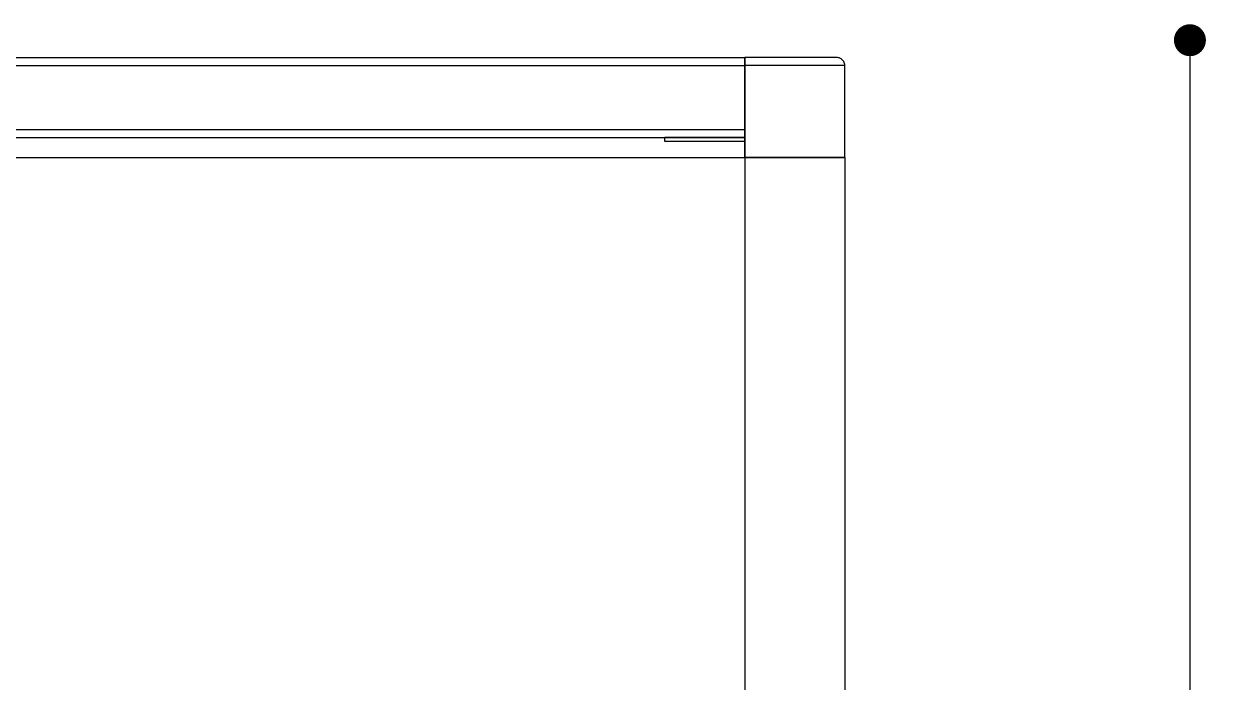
# Model space of a CAD drawing. Header units: millimetres. Extents: x 27531 to 32481, y 14140 to 19587.
# Drawn here: x 29296 to 29903, y 15577 to 15906 of the extents above; entities that cross this region are included whole.
import ezdxf

# ---------------------------------------------------------------- set-up
doc = ezdxf.new("R2010")
doc.units = ezdxf.units.MM
doc.header["$LTSCALE"] = 3
doc.layers.add('Warstwa 1', color=7, linetype='Continuous')
doc.styles.get("Standard").update_dxf_attribs({"font": 'arial.ttf'})
doc.dimstyles.new('MATEUSZ', dxfattribs={"dimtxt": 35, "dimasz": 16, "dimexe": 0.18, "dimexo": 0.0625, "dimgap": 0.09, "dimtad": 0, "dimdec": 0, "dimdsep": 46, "dimtxsty": 'Standard', "dimblk": 'DOT', "dimcen": 0.09, "dimse1": 1, "dimse2": 1, "dimadec": 0, "dimazin": 0, "dimtfac": 1, "dimtdec": 0, "dimtofl": 0, "dimtmove": 0, "dimatfit": 3, "dimfxl": 1, "dimtolj": 1, "dimtzin": 0, "dimlwd": 9, "dimlwe": 9, "dimarcsym": 0})

# ---------------------------------------------------------------- blocks, each defined once
blk = doc.blocks.new('_Dot')
at = {"color": 0, "linetype": 'ByBlock', "lineweight": -2}
blk.add_line((-0.5, 0), (-1, 0), dxfattribs=at)
at = {"color": 0, "linetype": 'ByBlock', "const_width": 0.5}
blk.add_lwpolyline([(-0.25, 0, 1), (0.25, 0, 1)], format="xyb", close=True, dxfattribs=at)
blk = doc.blocks.new('*D25')
at = {"color": 0, "lineweight": 9, "transparency": 16777216}
for p, q in [((29879.97, 15882.15), (29879.97, 15557.68)), ((29879.97, 15134.15), (29879.97, 15480.58))]:
    blk.add_line(p, q, dxfattribs=at)
at = {"layer": 'Defpoints', "color": 0, "transparency": 16777216}
for p in [(29827.85, 15898.15), (29879.97, 15898.15), (29827.85, 15118.15)]:
    blk.add_point(p, dxfattribs=at)
at = {"color": 0, "lineweight": 9, "transparency": 16777216, "xscale": 16, "yscale": 16, "zscale": 16}
for p, rotation in [((29879.97, 15898.15), 90), ((29879.97, 15118.15), 270)]:
    blk.add_blockref('_Dot', p, dxfattribs=dict(at, rotation=rotation))
at = {"color": 0, "transparency": 16777216, "insert": (29879.97, 15519.13), "char_height": 35, "attachment_point": 5, "rotation": 90}
blk.add_mtext('\\A1;780', dxfattribs=at)
blk = doc.blocks.new('qew')
at = {"layer": 'Warstwa 1', "color": 7, "lineweight": 18}
for points in [[(34181.461, 16887.952), (34371.961, 16887.952)], [(34181.461, 16887.952), (34371.961, 16887.952)], [(34181.461, 16887.952), (34371.961, 16887.952)], [(34181.461, 16887.952), (34371.961, 16887.952)], [(34181.461, 16887.952), (34371.961, 16887.952)], [(34181.461, 16887.952), (34371.961, 16887.952)], [(34181.461, 16887.952), (34371.961, 16887.952)], [(34181.461, 16887.952), (34371.961, 16887.952)], [(34181.461, 16887.952), (34371.961, 16887.952)], [(34181.461, 16887.952), (34371.961, 16887.952)], [(34181.461, 16887.952), (34371.961, 16887.952)], [(34181.461, 16887.952), (34371.961, 16887.952)], [(34181.461, 16887.952), (34371.961, 16887.952)], [(34371.961, 16887.952), (34371.961, 16887.952)], [(34371.961, 16881.602), (34371.961, 16887.952)], [(34377.803, 16887.952), (34371.961, 16887.952)], [(34371.961, 16887.952), (34371.961, 16887.952)], [(34377.803, 16887.952), (34371.961, 16887.952)], [(34371.961, 16882.872), (34371.961, 16887.952)], [(34371.961, 16887.952), (34371.961, 16887.952)], [(34371.961, 16887.952), (34371.961, 16887.952)], [(34371.961, 16887.952), (34371.961, 16887.952)], [(34371.961, 16887.952), (34371.961, 16887.952)], [(34371.961, 16887.952), (34371.961, 16882.872)], [(34371.961, 16887.952), (34371.961, 16887.952)], [(34371.961, 16887.952), (34371.961, 16887.952)], [(34371.961, 16887.952), (34371.961, 16882.872)], [(34371.961, 16887.952), (34371.961, 16887.952)], [(34371.961, 16887.952), (34371.961, 16887.952)], [(34181.461, 16887.444), (34371.961, 16887.444)], [(34181.461, 16887.444), (34371.961, 16887.444)], [(34181.461, 16887.444), (34371.961, 16887.444)], [(34181.461, 16887.444), (34371.961, 16887.444)], [(34181.461, 16887.444), (34371.961, 16887.444)], [(34181.461, 16887.444), (34371.961, 16887.444)], [(34181.461, 16887.444), (34371.961, 16887.444)], [(34181.461, 16887.444), (34371.961, 16887.444)], [(34181.461, 16887.444), (34371.961, 16887.444)], [(34181.461, 16887.444), (34371.961, 16887.444)], [(34181.461, 16887.444), (34371.961, 16887.444)], [(34181.461, 16887.444), (34371.961, 16887.444)], [(34181.461, 16887.444), (34371.961, 16887.444)], [(34378.311, 16887.444), (34371.961, 16887.444)], [(34371.961, 16887.444), (34371.961, 16881.602)], [(34371.961, 16887.444), (34371.961, 16881.602)], [(34378.311, 16887.444), (34371.961, 16887.444)], [(34371.961, 16887.444), (34371.961, 16882.872)], [(34371.961, 16882.872), (34371.961, 16887.444)], [(34371.961, 16887.444), (34371.961, 16882.872)], [(34371.961, 16887.444), (34371.961, 16882.872)], [(34371.961, 16882.872), (34371.961, 16887.444)], [(34371.961, 16882.872), (34371.961, 16887.444)], [(34371.961, 16887.444), (34371.961, 16882.872)], [(34371.961, 16882.872), (34371.961, 16887.444)], [(34371.961, 16883.38), (34371.961, 16887.444)], [(34371.961, 16887.444), (34371.961, 16882.872)], [(34371.961, 16882.872), (34371.961, 16887.444)], [(34371.961, 16887.444), (34371.961, 16882.872)], [(34371.961, 16882.872), (34371.961, 16887.444)], [(34378.311, 16881.602), (34378.311, 16887.444)], [(34378.311, 16881.602), (34378.311, 16887.444)], [(34181.461, 16883.38), (34371.961, 16883.38)], [(34181.461, 16882.872), (34371.961, 16882.872)], [(34371.961, 16882.872), (34366.881, 16882.872)], [(34366.881, 16882.618), (34366.881, 16882.872)], [(34371.961, 16882.872), (34366.881, 16882.872)], [(34366.881, 16882.618), (34366.881, 16882.872)], [(34366.881, 16882.872), (34366.881, 16882.872)], [(34371.961, 16882.872), (34366.881, 16882.872)], [(34366.881, 16882.618), (34366.881, 16882.872)], [(34366.881, 16882.618), (34366.881, 16882.872)], [(34366.881, 16882.872), (34366.881, 16882.872)], [(34371.961, 16882.872), (34366.881, 16882.872)], [(34371.961, 16882.618), (34366.881, 16882.618)], [(34371.961, 16882.618), (34366.881, 16882.618)], [(34366.881, 16882.618), (34366.881, 16882.618)], [(34371.961, 16882.618), (34366.881, 16882.618)], [(34366.881, 16882.618), (34366.881, 16882.618)], [(34371.961, 16882.618), (34366.881, 16882.618)], [(34371.961, 16882.872), (34371.961, 16882.872)], [(34371.961, 16882.872), (34371.961, 16882.872)], [(34371.961, 16882.872), (34371.961, 16882.872)], [(34371.961, 16882.872), (34371.961, 16882.872)], [(34371.961, 16882.872), (34371.961, 16882.872)], [(34371.961, 16882.872), (34371.961, 16882.872)], [(34371.961, 16882.872), (34371.961, 16882.872)], [(34371.961, 16882.872), (34371.961, 16882.872)], [(34371.961, 16882.618), (34371.961, 16882.872)], [(34371.961, 16882.872), (34371.961, 16882.872)], [(34371.961, 16882.618), (34371.961, 16882.872)], [(34371.961, 16882.618), (34371.961, 16882.872)], [(34371.961, 16882.618), (34371.961, 16882.872)], [(34371.961, 16882.872), (34371.961, 16882.872)], [(34371.961, 16882.618), (34371.961, 16882.618)], [(34371.961, 16882.618), (34371.961, 16882.618)], [(34371.961, 16881.602), (34371.961, 16881.602)], [(34371.961, 16881.602), (34371.961, 16881.602)], [(34371.961, 16881.602), (34378.311, 16881.602)], [(34371.961, 16881.602), (34378.311, 16881.602)], [(34371.961, 16881.602), (34371.961, 16881.602)], [(34371.961, 16881.602), (34371.961, 16881.602)], [(34378.311, 16881.602), (34378.311, 16881.602)], [(34378.311, 16881.602), (34378.311, 16881.602)], [(34378.311, 16881.602), (34378.311, 16881.602)]]:
    blk.add_lwpolyline(points, dxfattribs=at)
for points in [[(34181.461, 16887.952), (34244.961, 16887.952), (34308.461, 16887.952), (34371.961, 16887.952)], [(34181.461, 16887.952), (34244.961, 16887.952), (34308.461, 16887.952), (34371.961, 16887.952)], [(34181.461, 16887.952), (34244.961, 16887.952), (34308.461, 16887.952), (34371.961, 16887.952)], [(34181.461, 16887.952), (34244.961, 16887.952), (34308.461, 16887.952), (34371.961, 16887.952)], [(34181.461, 16887.952), (34244.961, 16887.952), (34308.461, 16887.952), (34371.961, 16887.952)], [(34371.961, 16881.602), (34371.961, 16883.718), (34371.961, 16885.835), (34371.961, 16887.952)], [(34181.461, 16882.872), (34244.961, 16882.872), (34308.461, 16882.872), (34371.961, 16882.872)], [(34181.461, 16882.872), (34244.961, 16882.872), (34308.461, 16882.872), (34371.961, 16882.872)], [(34181.461, 16882.872), (34244.961, 16882.872), (34308.461, 16882.872), (34371.961, 16882.872)], [(34181.461, 16882.872), (34244.961, 16882.872), (34308.461, 16882.872), (34371.961, 16882.872)], [(34181.461, 16882.872), (34244.961, 16882.872), (34308.461, 16882.872), (34371.961, 16882.872)], [(34181.461, 16882.872), (34244.961, 16882.872), (34308.461, 16882.872), (34371.961, 16882.872)], [(34181.461, 16882.872), (34244.961, 16882.872), (34308.461, 16882.872), (34371.961, 16882.872)], [(34181.461, 16882.872), (34244.961, 16882.872), (34308.461, 16882.872), (34371.961, 16882.872)], [(34181.461, 16882.872), (34244.961, 16882.872), (34308.461, 16882.872), (34371.961, 16882.872)], [(34181.461, 16882.872), (34244.961, 16882.872), (34308.461, 16882.872), (34371.961, 16882.872)], [(34181.461, 16882.872), (34244.961, 16882.872), (34308.461, 16882.872), (34371.961, 16882.872)], [(34181.461, 16882.872), (34244.961, 16882.872), (34308.461, 16882.872), (34371.961, 16882.872)], [(34181.461, 16882.872), (34244.961, 16882.872), (34308.461, 16882.872), (34371.961, 16882.872)], [(34181.461, 16882.872), (34244.961, 16882.872), (34308.461, 16882.872), (34371.961, 16882.872)], [(34181.461, 16882.872), (34244.961, 16882.872), (34308.461, 16882.872), (34371.961, 16882.872)], [(34181.461, 16881.602), (34244.961, 16881.602), (34308.461, 16881.602), (34371.961, 16881.602)], [(34181.461, 16881.602), (34244.961, 16881.602), (34308.461, 16881.602), (34371.961, 16881.602)], [(34371.961, 16881.602), (34371.961, 16869.226), (34371.961, 16856.851), (34371.961, 16844.475)], [(34371.961, 16881.602), (34371.961, 16870.107), (34371.961, 16858.613), (34371.961, 16847.118)], [(34371.961, 16881.602), (34374.077, 16881.602), (34376.194, 16881.602), (34378.311, 16881.602)], [(34378.311, 16881.602), (34376.194, 16881.602), (34374.077, 16881.602), (34371.961, 16881.602)], [(34371.961, 16881.602), (34371.961, 16869.226), (34371.961, 16856.851), (34371.961, 16844.475)], [(34371.961, 16881.602), (34371.961, 16870.107), (34371.961, 16858.613), (34371.961, 16847.118)], [(34378.311, 16881.602), (34376.194, 16881.602), (34374.077, 16881.602), (34371.961, 16881.602)], [(34371.961, 16881.602), (34374.077, 16881.602), (34376.194, 16881.602), (34378.311, 16881.602)], [(34378.311, 16881.602), (34378.311, 16869.226), (34378.311, 16856.851), (34378.311, 16844.475)], [(34378.311, 16881.602), (34378.311, 16870.107), (34378.311, 16858.613), (34378.311, 16847.118)], [(34378.311, 16881.602), (34378.311, 16870.107), (34378.311, 16858.613), (34378.311, 16847.118)], [(34378.311, 16881.602), (34378.311, 16869.226), (34378.311, 16856.851), (34378.311, 16844.475)]]:
    blk.add_open_spline(points, degree=3, dxfattribs=at)
for points, knots in [([(34371.961, 16887.952), (34371.961, 16887.952), (34371.961, 16887.948), (34371.961, 16887.941), (34371.961, 16887.935), (34371.961, 16887.924), (34371.961, 16887.911), (34371.961, 16887.897), (34371.961, 16887.88), (34371.961, 16887.861), (34371.961, 16887.842), (34371.961, 16887.819), (34371.961, 16887.795), (34371.961, 16887.77), (34371.961, 16887.743), (34371.961, 16887.714), (34371.961, 16887.686), (34371.961, 16887.656), (34371.961, 16887.624), (34371.961, 16887.564), (34371.961, 16887.508), (34371.961, 16887.444)], [0, 0, 0, 0, 1, 1, 1, 2, 2, 2, 3, 3, 3, 4, 4, 4, 5, 5, 5, 6, 6, 6, 7, 7, 7, 7]), ([(34371.961, 16887.444), (34371.961, 16887.477), (34371.961, 16887.513), (34371.961, 16887.545), (34371.961, 16887.578), (34371.961, 16887.613), (34371.961, 16887.644), (34371.961, 16887.675), (34371.961, 16887.706), (34371.961, 16887.733), (34371.961, 16887.761), (34371.961, 16887.788), (34371.961, 16887.811), (34371.961, 16887.835), (34371.961, 16887.855), (34371.961, 16887.873), (34371.961, 16887.892), (34371.961, 16887.906), (34371.961, 16887.919), (34371.961, 16887.942), (34371.961, 16887.952), (34371.961, 16887.952)], [0, 0, 0, 0, 1, 1, 1, 2, 2, 2, 3, 3, 3, 4, 4, 4, 5, 5, 5, 6, 6, 6, 7, 7, 7, 7]), ([(34371.961, 16887.952), (34371.961, 16887.952), (34371.961, 16887.94), (34371.961, 16887.921), (34371.961, 16887.902), (34371.961, 16887.872), (34371.961, 16887.836), (34371.961, 16887.8), (34371.961, 16887.756), (34371.961, 16887.707), (34371.961, 16887.658), (34371.961, 16887.608), (34371.961, 16887.552), (34371.961, 16887.515), (34371.961, 16887.481), (34371.961, 16887.444)], [0, 0, 0, 0, 1, 1, 1, 2, 2, 2, 3, 3, 3, 4, 4, 4, 5, 5, 5, 5]), ([(34371.961, 16887.952), (34371.961, 16887.952), (34371.961, 16887.94), (34371.961, 16887.921), (34371.961, 16887.902), (34371.961, 16887.872), (34371.961, 16887.836), (34371.961, 16887.8), (34371.961, 16887.756), (34371.961, 16887.707), (34371.961, 16887.658), (34371.961, 16887.608), (34371.961, 16887.552), (34371.961, 16887.515), (34371.961, 16887.481), (34371.961, 16887.444)], [0, 0, 0, 0, 1, 1, 1, 2, 2, 2, 3, 3, 3, 4, 4, 4, 5, 5, 5, 5]), ([(34371.961, 16887.444), (34371.961, 16887.499), (34371.961, 16887.564), (34371.961, 16887.616), (34371.961, 16887.669), (34371.961, 16887.723), (34371.961, 16887.766), (34371.961, 16887.81), (34371.961, 16887.848), (34371.961, 16887.878), (34371.961, 16887.908), (34371.961, 16887.928), (34371.961, 16887.94), (34371.961, 16887.948), (34371.961, 16887.952), (34371.961, 16887.952)], [0, 0, 0, 0, 1, 1, 1, 2, 2, 2, 3, 3, 3, 4, 4, 4, 5, 5, 5, 5]), ([(34371.961, 16887.444), (34371.961, 16887.499), (34371.961, 16887.564), (34371.961, 16887.616), (34371.961, 16887.669), (34371.961, 16887.723), (34371.961, 16887.766), (34371.961, 16887.81), (34371.961, 16887.848), (34371.961, 16887.878), (34371.961, 16887.908), (34371.961, 16887.928), (34371.961, 16887.94), (34371.961, 16887.948), (34371.961, 16887.952), (34371.961, 16887.952)], [0, 0, 0, 0, 1, 1, 1, 2, 2, 2, 3, 3, 3, 4, 4, 4, 5, 5, 5, 5]), ([(34371.961, 16887.952), (34371.961, 16887.952), (34371.961, 16887.94), (34371.961, 16887.921), (34371.961, 16887.902), (34371.961, 16887.872), (34371.961, 16887.836), (34371.961, 16887.8), (34371.961, 16887.756), (34371.961, 16887.707), (34371.961, 16887.658), (34371.961, 16887.608), (34371.961, 16887.552), (34371.961, 16887.515), (34371.961, 16887.481), (34371.961, 16887.444)], [0, 0, 0, 0, 1, 1, 1, 2, 2, 2, 3, 3, 3, 4, 4, 4, 5, 5, 5, 5]), ([(34371.961, 16887.444), (34371.961, 16887.499), (34371.961, 16887.564), (34371.961, 16887.616), (34371.961, 16887.669), (34371.961, 16887.723), (34371.961, 16887.766), (34371.961, 16887.81), (34371.961, 16887.848), (34371.961, 16887.878), (34371.961, 16887.908), (34371.961, 16887.928), (34371.961, 16887.94), (34371.961, 16887.948), (34371.961, 16887.952), (34371.961, 16887.952)], [0, 0, 0, 0, 1, 1, 1, 2, 2, 2, 3, 3, 3, 4, 4, 4, 5, 5, 5, 5]), ([(34371.961, 16887.444), (34371.961, 16887.499), (34371.961, 16887.564), (34371.961, 16887.616), (34371.961, 16887.669), (34371.961, 16887.723), (34371.961, 16887.766), (34371.961, 16887.81), (34371.961, 16887.848), (34371.961, 16887.878), (34371.961, 16887.908), (34371.961, 16887.928), (34371.961, 16887.94), (34371.961, 16887.948), (34371.961, 16887.952), (34371.961, 16887.952)], [0, 0, 0, 0, 1, 1, 1, 2, 2, 2, 3, 3, 3, 4, 4, 4, 5, 5, 5, 5]), ([(34371.961, 16887.952), (34371.961, 16887.952), (34371.961, 16887.94), (34371.961, 16887.921), (34371.961, 16887.902), (34371.961, 16887.872), (34371.961, 16887.836), (34371.961, 16887.8), (34371.961, 16887.756), (34371.961, 16887.707), (34371.961, 16887.658), (34371.961, 16887.608), (34371.961, 16887.552), (34371.961, 16887.515), (34371.961, 16887.481), (34371.961, 16887.444)], [0, 0, 0, 0, 1, 1, 1, 2, 2, 2, 3, 3, 3, 4, 4, 4, 5, 5, 5, 5]), ([(34371.961, 16887.444), (34371.961, 16887.499), (34371.961, 16887.564), (34371.961, 16887.616), (34371.961, 16887.669), (34371.961, 16887.723), (34371.961, 16887.766), (34371.961, 16887.81), (34371.961, 16887.848), (34371.961, 16887.878), (34371.961, 16887.908), (34371.961, 16887.928), (34371.961, 16887.94), (34371.961, 16887.948), (34371.961, 16887.952), (34371.961, 16887.952)], [0, 0, 0, 0, 1, 1, 1, 2, 2, 2, 3, 3, 3, 4, 4, 4, 5, 5, 5, 5]), ([(34371.961, 16887.444), (34371.961, 16887.499), (34371.961, 16887.564), (34371.961, 16887.616), (34371.961, 16887.669), (34371.961, 16887.723), (34371.961, 16887.766), (34371.961, 16887.81), (34371.961, 16887.848), (34371.961, 16887.878), (34371.961, 16887.908), (34371.961, 16887.928), (34371.961, 16887.94), (34371.961, 16887.948), (34371.961, 16887.952), (34371.961, 16887.952)], [0, 0, 0, 0, 1, 1, 1, 2, 2, 2, 3, 3, 3, 4, 4, 4, 5, 5, 5, 5]), ([(34371.961, 16887.952), (34371.961, 16887.952), (34371.961, 16887.94), (34371.961, 16887.921), (34371.961, 16887.902), (34371.961, 16887.872), (34371.961, 16887.836), (34371.961, 16887.8), (34371.961, 16887.756), (34371.961, 16887.707), (34371.961, 16887.658), (34371.961, 16887.608), (34371.961, 16887.552), (34371.961, 16887.515), (34371.961, 16887.481), (34371.961, 16887.444)], [0, 0, 0, 0, 1, 1, 1, 2, 2, 2, 3, 3, 3, 4, 4, 4, 5, 5, 5, 5]), ([(34371.961, 16887.952), (34371.961, 16887.952), (34371.961, 16887.94), (34371.961, 16887.921), (34371.961, 16887.902), (34371.961, 16887.872), (34371.961, 16887.836), (34371.961, 16887.8), (34371.961, 16887.756), (34371.961, 16887.707), (34371.961, 16887.658), (34371.961, 16887.608), (34371.961, 16887.552), (34371.961, 16887.515), (34371.961, 16887.481), (34371.961, 16887.444)], [0, 0, 0, 0, 1, 1, 1, 2, 2, 2, 3, 3, 3, 4, 4, 4, 5, 5, 5, 5]), ([(34371.961, 16887.444), (34371.961, 16887.499), (34371.961, 16887.564), (34371.961, 16887.616), (34371.961, 16887.669), (34371.961, 16887.723), (34371.961, 16887.766), (34371.961, 16887.81), (34371.961, 16887.848), (34371.961, 16887.878), (34371.961, 16887.908), (34371.961, 16887.928), (34371.961, 16887.94), (34371.961, 16887.948), (34371.961, 16887.952), (34371.961, 16887.952)], [0, 0, 0, 0, 1, 1, 1, 2, 2, 2, 3, 3, 3, 4, 4, 4, 5, 5, 5, 5]), ([(34378.311, 16887.444), (34378.311, 16887.489), (34378.303, 16887.542), (34378.291, 16887.584), (34378.279, 16887.626), (34378.26, 16887.668), (34378.239, 16887.703), (34378.219, 16887.738), (34378.194, 16887.769), (34378.168, 16887.796), (34378.143, 16887.823), (34378.115, 16887.846), (34378.086, 16887.865), (34378.057, 16887.884), (34378.028, 16887.9), (34377.998, 16887.913), (34377.967, 16887.925), (34377.937, 16887.935), (34377.905, 16887.941), (34377.873, 16887.948), (34377.834, 16887.952), (34377.803, 16887.952)], [0, 0, 0, 0, 1, 1, 1, 2, 2, 2, 3, 3, 3, 4, 4, 4, 5, 5, 5, 6, 6, 6, 7, 7, 7, 7]), ([(34378.311, 16887.444), (34378.311, 16887.489), (34378.303, 16887.542), (34378.291, 16887.584), (34378.279, 16887.626), (34378.26, 16887.668), (34378.239, 16887.703), (34378.219, 16887.738), (34378.194, 16887.769), (34378.168, 16887.796), (34378.143, 16887.823), (34378.115, 16887.846), (34378.086, 16887.865), (34378.057, 16887.884), (34378.028, 16887.9), (34377.998, 16887.913), (34377.967, 16887.925), (34377.937, 16887.935), (34377.905, 16887.941), (34377.873, 16887.948), (34377.834, 16887.952), (34377.803, 16887.952)], [0, 0, 0, 0, 1, 1, 1, 2, 2, 2, 3, 3, 3, 4, 4, 4, 5, 5, 5, 6, 6, 6, 7, 7, 7, 7]), ([(34371.961, 16882.872), (34371.961, 16882.872), (34371.961, 16882.883), (34371.961, 16882.902), (34371.961, 16882.921), (34371.961, 16882.952), (34371.961, 16882.987), (34371.961, 16883.024), (34371.961, 16883.067), (34371.961, 16883.116), (34371.961, 16883.165), (34371.961, 16883.215), (34371.961, 16883.272), (34371.961, 16883.308), (34371.961, 16883.342), (34371.961, 16883.38)], [0, 0, 0, 0, 1, 1, 1, 2, 2, 2, 3, 3, 3, 4, 4, 4, 5, 5, 5, 5])]:
    blk.add_open_spline(points, degree=3, knots=knots, dxfattribs=at)

msp = doc.modelspace()

# ---------------------------------------------------------------- block references
at = {"xscale": 7.89, "yscale": 7.89, "zscale": 7.89}
msp.add_blockref('qew', (-241537.73, -117356.48), dxfattribs=at)

# ---------------------------------------------------------------- dimensions: what is measured, and where the dimension line sits
dim = msp.add_linear_dim(base=(29879.97, 15898.15), p1=(29827.85, 15118.15), p2=(29827.85, 15898.15), angle=90, dimstyle='MATEUSZ')
dim.commit()
dim.dimension.update_dxf_attribs({"geometry": '*D25', "text_midpoint": (29879.97, 15519.13), "dimtype": 160})

doc.saveas('drawing.dxf')
